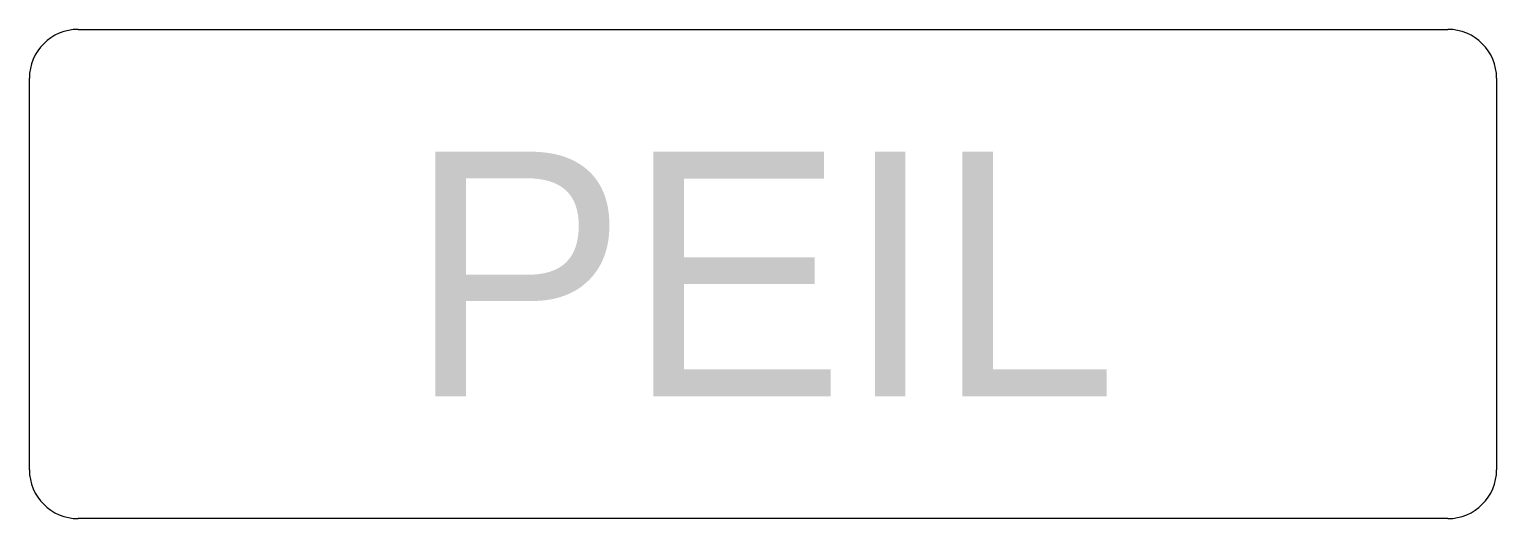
# Model space of a CAD drawing. Header units: millimetres. Extents: x -15 to 15, y -5 to 5.
import ezdxf
from ezdxf.enums import TextEntityAlignment as Align

# ---------------------------------------------------------------- set-up
doc = ezdxf.new("R2010")
doc.units = ezdxf.units.MM

msp = doc.modelspace()

# ---------------------------------------------------------------- linework, layer by layer
at = {"transparency": 33554687}
for p, q in [((-14, 5), (14, 5)), ((-15, -4), (-15, 4)), ((15, 4), (15, -4)), ((14, -5), (-14, -5))]:
    msp.add_line(p, q, dxfattribs=at)
for centre, start, end in [((-14, 4), 90, 180), ((14, 4), 0, 90), ((-14, -4), 180, 270), ((14, -4), 270, 0)]:
    msp.add_arc(centre, 1, start, end, dxfattribs=at)

# ---------------------------------------------------------------- texts
at = {"color": 6, "transparency": 33554687}
msp.add_attdef('PEIL', text='0.000', height=5, dxfattribs=at).set_placement((0, 0), align=Align.MIDDLE_CENTER)

doc.saveas('drawing.dxf')
